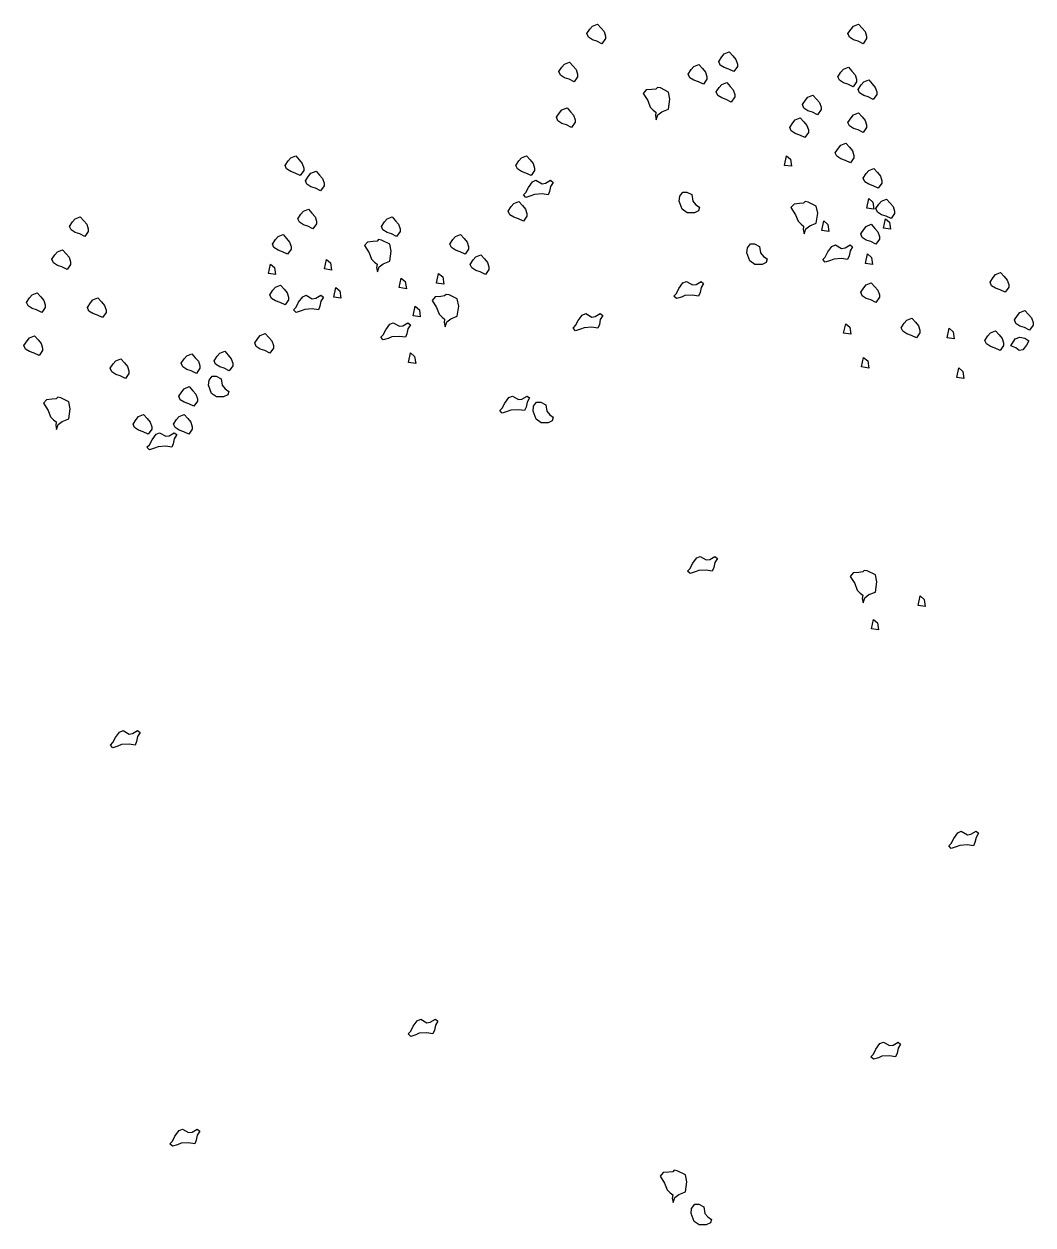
# Model space of a CAD drawing. Header units: millimetres. Extents: x 454 to 24074, y 929 to 15016.
# Drawn here: x 13957 to 14694, y 13270 to 14146 of the extents above; entities that cross this region are included whole.
import ezdxf

# ---------------------------------------------------------------- set-up
doc = ezdxf.new("R2010")
doc.units = ezdxf.units.MM
doc.layers.add('cadblocksdwg.com', color=255, linetype='Continuous')

# ---------------------------------------------------------------- blocks, each defined once
blk = doc.blocks.new('Trees side 02_cad-block.com')
at = {"color": 0}
for points in [[(168.9, 5848.3), (161.7, 5852), (155.2, 5854.1), (149.4, 5857.7), (147.3, 5862.8), (151.6, 5869.3), (155.2, 5873.6), (162.4, 5876.5), (167.5, 5870.7), (171.8, 5865.7), (174, 5859.2), (174, 5855.6)], [(542.4, 5848.3), (535.2, 5852), (528.7, 5854.1), (522.9, 5857.7), (520.7, 5862.8), (525.1, 5869.3), (528.7, 5873.6), (535.9, 5876.5), (541, 5870.7), (545.3, 5865.7), (547.4, 5859.2), (547.4, 5855.6)], [(357.5, 5808.5), (350.3, 5812.1), (343.8, 5814.2), (338, 5817.9), (335.8, 5822.9), (340.1, 5829.4), (343.8, 5833.7), (351, 5836.6), (356, 5830.9), (360.4, 5825.8), (362.5, 5819.3), (362.5, 5815.7)], [(129, 5794), (121.8, 5797.6), (115.3, 5799.8), (109.5, 5803.4), (107.4, 5808.4), (111.7, 5814.9), (115.3, 5819.2), (122.5, 5822.1), (127.6, 5816.4), (131.9, 5811.3), (134.1, 5804.8), (134.1, 5801.2)], [(314, 5790.4), (306.7, 5794), (300.2, 5796.1), (294.5, 5799.7), (292.3, 5804.8), (296.6, 5811.3), (300.2, 5815.6), (307.5, 5818.5), (312.5, 5812.7), (316.9, 5807.7), (319, 5801.2), (319, 5797.6)], [(527.9, 5786.7), (520.7, 5790.3), (514.2, 5792.5), (508.4, 5796.1), (506.2, 5801.2), (510.6, 5807.7), (514.2, 5812), (521.4, 5814.9), (526.4, 5809.1), (530.8, 5804.1), (532.9, 5797.6), (532.9, 5793.9)], [(264, 5779.3), (252.4, 5785.1), (248.1, 5785.8), (245.9, 5783.6), (240.1, 5782.9), (232.2, 5782.2), (227.8, 5777.1), (234.3, 5767), (238, 5757.6), (242.3, 5753.3), (245.9, 5750.4), (245.2, 5745.4), (246.6, 5739.6), (248.8, 5746.8), (254.6, 5751.1), (264, 5754.8), (266.1, 5769.2)], [(353.8, 5765), (346.6, 5768.6), (340.1, 5770.8), (334.4, 5774.4), (332.2, 5779.4), (336.5, 5785.9), (340.1, 5790.2), (347.3, 5793.1), (352.4, 5787.4), (356.7, 5782.3), (358.9, 5775.8), (358.9, 5772.2)], [(556.9, 5768.6), (549.7, 5772.2), (543.2, 5774.4), (537.4, 5778), (535.2, 5783), (539.6, 5789.5), (543.2, 5793.9), (550.4, 5796.8), (555.5, 5791), (559.8, 5785.9), (562, 5779.4), (562, 5775.8)], [(477.1, 5746.9), (469.9, 5750.5), (463.4, 5752.6), (457.6, 5756.2), (455.5, 5761.3), (459.8, 5767.8), (463.4, 5772.1), (470.6, 5775), (475.7, 5769.2), (480, 5764.2), (482.2, 5757.7), (482.2, 5754.1)], [(125.4, 5728.7), (118.2, 5732.3), (111.7, 5734.5), (105.9, 5738.1), (103.8, 5743.2), (108.1, 5749.7), (111.7, 5754), (118.9, 5756.9), (124, 5751.1), (128.3, 5746.1), (130.5, 5739.6), (130.5, 5736)], [(459, 5714.2), (451.8, 5717.8), (445.3, 5720), (439.5, 5723.6), (437.3, 5728.7), (441.7, 5735.2), (445.3, 5739.5), (452.5, 5742.4), (457.6, 5736.6), (461.9, 5731.6), (464.1, 5725.1), (464.1, 5721.5)], [(542.4, 5721.5), (535.2, 5725.1), (528.7, 5727.3), (522.9, 5730.9), (520.7, 5735.9), (525.1, 5742.4), (528.7, 5746.8), (535.9, 5749.6), (541, 5743.9), (545.3, 5738.8), (547.4, 5732.3), (547.4, 5728.7)], [(524.3, 5678), (517, 5681.6), (510.5, 5683.8), (504.8, 5687.4), (502.6, 5692.4), (506.9, 5698.9), (510.5, 5703.3), (517.8, 5706.1), (522.8, 5700.4), (527.2, 5695.3), (529.3, 5688.8), (529.3, 5685.2)], [(-262.6, 5659.9), (-269.8, 5663.5), (-276.3, 5665.6), (-282.1, 5669.3), (-284.2, 5674.3), (-279.9, 5680.8), (-276.3, 5685.1), (-269.1, 5688), (-264, 5682.2), (-259.7, 5677.2), (-257.5, 5670.7), (-257.5, 5667.1)], [(67.4, 5659.9), (60.2, 5663.5), (53.7, 5665.6), (47.9, 5669.3), (45.7, 5674.3), (50.1, 5680.8), (53.7, 5685.1), (60.9, 5688), (66, 5682.2), (70.3, 5677.2), (72.5, 5670.7), (72.5, 5667.1)], [(429.8, 5674.5), (432.7, 5688.2), (438.5, 5683.2), (439.9, 5673.1)], [(-233.6, 5638.1), (-240.8, 5641.7), (-247.3, 5643.9), (-253, 5647.5), (-255.2, 5652.6), (-250.9, 5659.1), (-247.3, 5663.4), (-240, 5666.3), (-235, 5660.5), (-230.7, 5655.5), (-228.5, 5649), (-228.5, 5645.3)], [(564.1, 5641.8), (556.9, 5645.4), (550.4, 5647.5), (544.7, 5651.1), (542.5, 5656.2), (546.8, 5662.7), (550.4, 5667), (557.7, 5669.9), (562.7, 5664.1), (567, 5659.1), (569.2, 5652.6), (569.2, 5649)], [(60.1, 5635.8), (63.7, 5643), (69.5, 5650.9), (74.5, 5653.1), (83.2, 5648.1), (88.2, 5648.8), (95.5, 5653.1), (99.1, 5650.2), (95.5, 5644.5), (94, 5637.2), (91.8, 5632.2), (83.2, 5633.6), (72.3, 5632.9), (67.3, 5630.7), (60.1, 5628.6), (56.5, 5632.2)], [(283.7, 5611.8), (279.3, 5623.4), (280, 5630.6), (284.4, 5636.4), (290.2, 5636.4), (297.4, 5632.8), (298.8, 5623.4), (303.2, 5618.3), (308.2, 5614.7), (306.8, 5609.7), (301, 5606.8), (290.9, 5606.8)], [(56.5, 5594.6), (49.3, 5598.2), (42.8, 5600.4), (37, 5604), (34.9, 5609.1), (39.2, 5615.6), (42.8, 5619.9), (50, 5622.8), (55.1, 5617), (59.4, 5612), (61.6, 5605.5), (61.6, 5601.9)], [(475.3, 5616.3), (463.8, 5622.1), (459.4, 5622.8), (457.3, 5620.6), (451.5, 5619.9), (443.6, 5619.2), (439.2, 5614.1), (445.7, 5604), (449.3, 5594.6), (453.7, 5590.3), (457.3, 5587.4), (456.6, 5582.4), (458, 5576.6), (460.2, 5583.8), (465.9, 5588.2), (475.3, 5591.8), (477.5, 5606.2)], [(547.7, 5613.4), (550.6, 5627.1), (556.4, 5622.1), (557.8, 5612)], [(582.3, 5598.3), (575.1, 5601.9), (568.6, 5604), (562.8, 5607.6), (560.6, 5612.7), (564.9, 5619.2), (568.6, 5623.5), (575.8, 5626.4), (580.8, 5620.6), (585.2, 5615.6), (587.3, 5609.1), (587.3, 5605.5)], [(-570.8, 5572.9), (-578, 5576.5), (-584.5, 5578.7), (-590.3, 5582.3), (-592.4, 5587.3), (-588.1, 5593.8), (-584.5, 5598.2), (-577.3, 5601), (-572.2, 5595.3), (-567.9, 5590.2), (-565.7, 5583.7), (-565.7, 5580.1)], [(-244.4, 5583.8), (-251.6, 5587.4), (-258.1, 5589.5), (-263.9, 5593.1), (-266.1, 5598.2), (-261.8, 5604.7), (-258.1, 5609), (-250.9, 5611.9), (-245.9, 5606.1), (-241.5, 5601.1), (-239.4, 5594.6), (-239.4, 5591)], [(-124.8, 5572.9), (-132, 5576.5), (-138.5, 5578.7), (-144.3, 5582.3), (-146.4, 5587.3), (-142.1, 5593.8), (-138.5, 5598.2), (-131.3, 5601), (-126.2, 5595.3), (-121.9, 5590.2), (-119.7, 5583.7), (-119.7, 5580.1)], [(571.3, 5584.5), (574.2, 5598.2), (580, 5593.2), (581.4, 5583.1)], [(483.4, 5581.3), (486.3, 5595), (492.1, 5589.9), (493.5, 5579.8)], [(560.5, 5562), (553.3, 5565.6), (546.8, 5567.8), (541, 5571.4), (538.9, 5576.4), (543.2, 5582.9), (546.8, 5587.3), (554, 5590.2), (559.1, 5584.4), (563.4, 5579.3), (565.6, 5572.8), (565.6, 5569.2)], [(-280.7, 5547.5), (-287.9, 5551.1), (-294.4, 5553.3), (-300.2, 5556.9), (-302.4, 5562), (-298, 5568.4), (-294.4, 5572.8), (-287.2, 5575.7), (-282.1, 5569.9), (-277.8, 5564.8), (-275.6, 5558.3), (-275.6, 5554.7)], [(-134.6, 5562), (-146.2, 5567.7), (-150.5, 5568.5), (-152.7, 5566.3), (-158.5, 5565.6), (-166.4, 5564.9), (-170.7, 5559.8), (-164.3, 5549.7), (-160.6, 5540.3), (-156.3, 5536), (-152.7, 5533.1), (-153.4, 5528), (-152, 5522.3), (-149.8, 5529.5), (-144, 5533.8), (-134.6, 5537.4), (-132.5, 5551.9)], [(-26.9, 5547.5), (-34.1, 5551.1), (-40.6, 5553.3), (-46.4, 5556.9), (-48.5, 5562), (-44.2, 5568.4), (-40.6, 5572.8), (-33.4, 5575.7), (-28.3, 5569.9), (-24, 5564.8), (-21.8, 5558.3), (-21.8, 5554.7)], [(380.5, 5537.8), (376.2, 5549.3), (376.9, 5556.6), (381.3, 5562.3), (387, 5562.3), (394.2, 5558.7), (395.7, 5549.3), (400, 5544.3), (405.1, 5540.7), (403.6, 5535.6), (397.9, 5532.7), (387.7, 5532.7)], [(-596.1, 5525.8), (-603.4, 5529.4), (-609.9, 5531.5), (-615.6, 5535.2), (-617.8, 5540.2), (-613.5, 5546.7), (-609.9, 5551), (-602.6, 5553.9), (-597.6, 5548.1), (-593.3, 5543.1), (-591.1, 5536.6), (-591.1, 5533)], [(2.1, 5518.5), (-5.1, 5522.1), (-11.6, 5524.3), (-17.4, 5527.9), (-19.5, 5533), (-15.2, 5539.5), (-11.6, 5543.8), (-4.4, 5546.7), (0.7, 5540.9), (5, 5535.8), (7.2, 5529.3), (7.2, 5525.7)], [(488.3, 5543.5), (491.9, 5550.7), (497.7, 5558.7), (502.8, 5560.8), (511.4, 5555.8), (516.5, 5556.5), (523.7, 5560.8), (527.3, 5557.9), (523.7, 5552.2), (522.3, 5545), (520.1, 5539.9), (511.4, 5541.3), (500.6, 5540.6), (495.6, 5538.5), (488.3, 5536.3), (484.7, 5539.9)], [(545.6, 5534.1), (548.5, 5547.8), (554.2, 5542.8), (555.7, 5532.7)], [(-308.2, 5519.7), (-305.3, 5533.4), (-299.5, 5528.4), (-298.1, 5518.3)], [(-228, 5526.4), (-225.1, 5540.1), (-219.3, 5535), (-217.9, 5524.9)], [(-121, 5499.7), (-118.1, 5513.4), (-112.4, 5508.3), (-110.9, 5498.2)], [(-67.6, 5506.3), (-64.7, 5520.1), (-58.9, 5515), (-57.4, 5504.9)], [(745.4, 5493.2), (738.2, 5496.8), (731.7, 5498.9), (725.9, 5502.5), (723.8, 5507.6), (728.1, 5514.1), (731.7, 5518.4), (738.9, 5521.3), (744, 5515.5), (748.3, 5510.5), (750.5, 5504), (750.5, 5500.4)], [(-284.3, 5475), (-291.5, 5478.6), (-298, 5480.8), (-303.8, 5484.4), (-306, 5489.5), (-301.6, 5496), (-298, 5500.3), (-290.8, 5503.2), (-285.8, 5497.4), (-281.4, 5492.4), (-279.3, 5485.9), (-279.3, 5482.2)], [(-214.6, 5486.3), (-211.7, 5500), (-205.9, 5495), (-204.5, 5484.8)], [(275.3, 5491.2), (278.9, 5498.5), (284.7, 5506.4), (289.7, 5508.6), (298.4, 5503.5), (303.4, 5504.2), (310.7, 5508.6), (314.3, 5505.7), (310.7, 5499.9), (309.2, 5492.7), (307, 5487.6), (298.4, 5489.1), (287.6, 5488.3), (282.5, 5486.2), (275.3, 5484), (271.7, 5487.6)], [(560.5, 5478.7), (553.3, 5482.3), (546.8, 5484.4), (541, 5488), (538.9, 5493.1), (543.2, 5499.6), (546.8, 5503.9), (554, 5506.8), (559.1, 5501), (563.4, 5496), (565.6, 5489.5), (565.6, 5485.9)], [(-632.4, 5464.2), (-639.6, 5467.8), (-646.1, 5469.9), (-651.9, 5473.5), (-654.1, 5478.6), (-649.7, 5485.1), (-646.1, 5489.4), (-638.9, 5492.3), (-633.8, 5486.5), (-629.5, 5481.5), (-627.3, 5475), (-627.3, 5471.4)], [(-545.4, 5456.9), (-552.6, 5460.5), (-559.1, 5462.7), (-564.9, 5466.3), (-567, 5471.3), (-562.7, 5477.8), (-559.1, 5482.2), (-551.9, 5485.1), (-546.8, 5479.3), (-542.5, 5474.2), (-540.3, 5467.7), (-540.3, 5464.1)], [(-268.5, 5471.6), (-264.9, 5478.8), (-259.1, 5486.7), (-254.1, 5488.9), (-245.4, 5483.9), (-240.3, 5484.6), (-233.1, 5488.9), (-229.5, 5486), (-233.1, 5480.3), (-234.6, 5473), (-236.7, 5468), (-245.4, 5469.4), (-256.2, 5468.7), (-261.3, 5466.5), (-268.5, 5464.4), (-272.1, 5468)], [(-38, 5483.5), (-49.6, 5489.3), (-53.9, 5490), (-56.1, 5487.8), (-61.8, 5487.1), (-69.8, 5486.4), (-74.1, 5481.3), (-67.6, 5471.2), (-64, 5461.8), (-59.7, 5457.5), (-56.1, 5454.6), (-56.8, 5449.6), (-55.3, 5443.8), (-53.2, 5451), (-47.4, 5455.3), (-38, 5458.9), (-35.8, 5473.4)], [(-101, 5459.6), (-98.1, 5473.3), (-92.3, 5468.2), (-90.9, 5458.1)], [(131.1, 5445.4), (134.8, 5452.6), (140.5, 5460.6), (145.6, 5462.7), (154.2, 5457.7), (159.3, 5458.4), (166.5, 5462.7), (170.1, 5459.8), (166.5, 5454.1), (165.1, 5446.8), (162.9, 5441.8), (154.2, 5443.2), (143.4, 5442.5), (138.4, 5440.3), (131.1, 5438.2), (127.5, 5441.8)], [(780.2, 5439), (773, 5442.6), (766.5, 5444.8), (760.7, 5448.4), (758.6, 5453.5), (762.9, 5460), (766.5, 5464.3), (773.7, 5467.2), (778.8, 5461.4), (783.1, 5456.4), (785.3, 5449.9), (785.3, 5446.3)], [(-144, 5432.3), (-140.4, 5439.5), (-134.6, 5447.5), (-129.6, 5449.6), (-120.9, 5444.6), (-115.9, 5445.3), (-108.6, 5449.6), (-105, 5446.7), (-108.6, 5441), (-110.1, 5433.7), (-112.3, 5428.7), (-120.9, 5430.1), (-131.7, 5429.4), (-136.8, 5427.2), (-144, 5425.1), (-147.6, 5428.7)], [(514.5, 5434.5), (517.4, 5448.2), (523.2, 5443.1), (524.6, 5433)], [(618.5, 5427.9), (611.3, 5431.5), (604.8, 5433.7), (599, 5437.3), (596.9, 5442.3), (601.2, 5448.8), (604.8, 5453.2), (612, 5456.1), (617.1, 5450.3), (621.4, 5445.2), (623.6, 5438.7), (623.6, 5435.1)], [(662.4, 5428), (665.3, 5441.8), (671.1, 5436.7), (672.5, 5426.6)], [(-636, 5402.5), (-643.2, 5406.1), (-649.7, 5408.3), (-655.5, 5411.9), (-657.7, 5417), (-653.4, 5423.5), (-649.7, 5427.8), (-642.5, 5430.7), (-637.5, 5424.9), (-633.1, 5419.9), (-631, 5413.4), (-631, 5409.8)], [(-306.1, 5406.2), (-313.3, 5409.8), (-319.8, 5411.9), (-325.6, 5415.5), (-327.7, 5420.6), (-323.4, 5427.1), (-319.8, 5431.4), (-312.6, 5434.3), (-307.5, 5428.5), (-303.2, 5423.5), (-301, 5417), (-301, 5413.4)], [(738.2, 5409.8), (731, 5413.4), (724.5, 5415.6), (718.7, 5419.2), (716.5, 5424.2), (720.9, 5430.7), (724.5, 5435.1), (731.7, 5437.9), (736.7, 5432.2), (741.1, 5427.1), (743.2, 5420.6), (743.2, 5417)], [(759.9, 5426.7), (766.4, 5428.8), (773.6, 5427.4), (779.4, 5423.8), (775.8, 5417.3), (770.7, 5410.8), (765.7, 5410.1), (760.6, 5413.7), (753.4, 5416.6)], [(-364.1, 5380.8), (-371.3, 5384.4), (-377.8, 5386.6), (-383.6, 5390.2), (-385.7, 5395.2), (-381.4, 5401.7), (-377.8, 5406.1), (-370.6, 5408.9), (-365.5, 5403.2), (-361.2, 5398.1), (-359, 5391.6), (-359, 5388)], [(-512.7, 5369.9), (-520, 5373.5), (-526.5, 5375.7), (-532.2, 5379.3), (-534.4, 5384.4), (-530.1, 5390.9), (-526.5, 5395.2), (-519.2, 5398.1), (-514.2, 5392.3), (-509.9, 5387.2), (-507.7, 5380.7), (-507.7, 5377.1)], [(-411.2, 5377.2), (-418.4, 5380.8), (-424.9, 5382.9), (-430.7, 5386.6), (-432.9, 5391.6), (-428.6, 5398.1), (-424.9, 5402.4), (-417.7, 5405.3), (-412.7, 5399.5), (-408.3, 5394.5), (-406.2, 5388), (-406.2, 5384.4)], [(-107.7, 5392.7), (-104.8, 5406.5), (-99, 5401.4), (-97.5, 5391.3)], [(540.2, 5386.3), (543.1, 5400), (548.9, 5394.9), (550.3, 5384.8)], [(-389.5, 5348.6), (-393.8, 5360.2), (-393.1, 5367.4), (-388.8, 5373.2), (-383, 5373.2), (-375.8, 5369.5), (-374.3, 5360.2), (-370, 5355.1), (-364.9, 5351.5), (-366.4, 5346.4), (-372.2, 5343.6), (-382.3, 5343.6)], [(676.4, 5371.3), (679.2, 5385), (685, 5379.9), (686.5, 5369.8)], [(-414.8, 5330.1), (-422.1, 5333.7), (-428.6, 5335.8), (-434.3, 5339.4), (-436.5, 5344.5), (-432.2, 5351), (-428.6, 5355.3), (-421.3, 5358.2), (-416.3, 5352.4), (-412, 5347.4), (-409.8, 5340.9), (-409.8, 5337.3)], [(-593.6, 5336.6), (-605.2, 5342.4), (-609.5, 5343.1), (-611.7, 5340.9), (-617.5, 5340.2), (-625.4, 5339.5), (-629.7, 5334.4), (-623.2, 5324.3), (-619.6, 5315), (-615.3, 5310.6), (-611.7, 5307.7), (-612.4, 5302.7), (-611, 5296.9), (-608.8, 5304.1), (-603, 5308.5), (-593.6, 5312.1), (-591.5, 5326.5)], [(26.3, 5327.5), (29.9, 5334.7), (35.7, 5342.7), (40.8, 5344.8), (49.4, 5339.8), (54.5, 5340.5), (61.7, 5344.8), (65.3, 5342), (61.7, 5336.2), (60.3, 5329), (58.1, 5323.9), (49.4, 5325.3), (38.6, 5324.6), (33.5, 5322.5), (26.3, 5320.3), (22.7, 5323.9)], [(74.7, 5311.5), (70.3, 5323), (71.1, 5330.3), (75.4, 5336), (81.2, 5336), (88.4, 5332.4), (89.8, 5323), (94.2, 5318), (99.2, 5314.4), (97.8, 5309.3), (92, 5306.4), (81.9, 5306.4)], [(-480.1, 5290.2), (-487.3, 5293.8), (-493.8, 5296), (-499.6, 5299.6), (-501.8, 5304.6), (-497.4, 5311.1), (-493.8, 5315.4), (-486.6, 5318.3), (-481.6, 5312.6), (-477.2, 5307.5), (-475.1, 5301), (-475.1, 5297.4)], [(-422.1, 5290.2), (-429.3, 5293.8), (-435.8, 5296), (-441.6, 5299.6), (-443.8, 5304.6), (-439.4, 5311.1), (-435.8, 5315.4), (-428.6, 5318.3), (-423.5, 5312.6), (-419.2, 5307.5), (-417, 5301), (-417, 5297.4)], [(-478.2, 5275.1), (-474.5, 5282.3), (-468.8, 5290.3), (-463.7, 5292.4), (-455, 5287.4), (-450, 5288.1), (-442.8, 5292.4), (-439.2, 5289.6), (-442.8, 5283.8), (-444.2, 5276.6), (-446.4, 5271.5), (-455, 5273), (-465.9, 5272.2), (-470.9, 5270.1), (-478.2, 5267.9), (-481.8, 5271.5)], [(294.9, 5098.3), (298.5, 5105.5), (304.3, 5113.5), (309.4, 5115.6), (318, 5110.6), (323.1, 5111.3), (330.3, 5115.6), (333.9, 5112.7), (330.3, 5107), (328.9, 5099.7), (326.7, 5094.7), (318, 5096.1), (307.2, 5095.4), (302.2, 5093.3), (294.9, 5091.1), (291.3, 5094.7)], [(559.9, 5089.1), (548.3, 5094.9), (544, 5095.6), (541.8, 5093.4), (536, 5092.7), (528.1, 5092), (523.8, 5086.9), (530.3, 5076.8), (533.9, 5067.4), (538.2, 5063.1), (541.8, 5060.2), (541.1, 5055.2), (542.5, 5049.4), (544.7, 5056.6), (550.5, 5061), (559.9, 5064.6), (562, 5079)], [(620.9, 5045.3), (623.8, 5059), (629.6, 5054), (631.1, 5043.9)], [(554.1, 5011.9), (557, 5025.6), (562.8, 5020.6), (564.2, 5010.4)], [(-530.6, 4849.4), (-527, 4856.7), (-521.2, 4864.6), (-516.1, 4866.8), (-507.5, 4861.7), (-502.4, 4862.4), (-495.2, 4866.8), (-491.6, 4863.9), (-495.2, 4858.1), (-496.6, 4850.9), (-498.8, 4845.8), (-507.5, 4847.3), (-518.3, 4846.6), (-523.3, 4844.4), (-530.6, 4842.2), (-534.2, 4845.8)], [(668.4, 4705.4), (672, 4712.6), (677.8, 4720.5), (682.8, 4722.7), (691.5, 4717.6), (696.5, 4718.4), (703.8, 4722.7), (707.4, 4719.8), (703.8, 4714), (702.3, 4706.8), (700.1, 4701.8), (691.5, 4703.2), (680.6, 4702.5), (675.6, 4700.3), (668.4, 4698.2), (664.8, 4701.8)], [(-104.7, 4436.9), (-101.1, 4444.1), (-95.3, 4452), (-90.3, 4454.2), (-81.6, 4449.1), (-76.6, 4449.9), (-69.3, 4454.2), (-65.7, 4451.3), (-69.3, 4445.5), (-70.8, 4438.3), (-72.9, 4433.3), (-81.6, 4434.7), (-92.4, 4434), (-97.5, 4431.8), (-104.7, 4429.6), (-108.3, 4433.3)], [(557, 4404.1), (560.6, 4411.3), (566.4, 4419.3), (571.4, 4421.4), (580.1, 4416.4), (585.2, 4417.1), (592.4, 4421.4), (596, 4418.6), (592.4, 4412.8), (590.9, 4405.6), (588.8, 4400.5), (580.1, 4402), (569.3, 4401.2), (564.2, 4399.1), (557, 4396.9), (553.4, 4400.5)], [(-445.4, 4279.7), (-441.8, 4286.9), (-436, 4294.9), (-431, 4297), (-422.3, 4292), (-417.2, 4292.7), (-410, 4297), (-406.4, 4294.1), (-410, 4288.4), (-411.5, 4281.1), (-413.6, 4276.1), (-422.3, 4277.5), (-433.1, 4276.8), (-438.2, 4274.6), (-445.4, 4272.5), (-449, 4276.1)], [(288.1, 4231.9), (276.6, 4237.6), (272.2, 4238.4), (270.1, 4236.2), (264.3, 4235.5), (256.3, 4234.8), (252, 4229.7), (258.5, 4219.6), (262.1, 4210.2), (266.4, 4205.9), (270.1, 4203), (269.3, 4197.9), (270.8, 4192.2), (272.9, 4199.4), (278.7, 4203.7), (288.1, 4207.3), (290.3, 4221.8)], [(300.8, 4165.1), (296.4, 4176.6), (297.1, 4183.8), (301.5, 4189.6), (307.3, 4189.6), (314.5, 4186), (315.9, 4176.6), (320.2, 4171.6), (325.3, 4168), (323.9, 4162.9), (318.1, 4160), (308, 4160)]]:
    blk.add_lwpolyline(points, close=True, dxfattribs=at)

msp = doc.modelspace()

# ---------------------------------------------------------------- block references
at = {"layer": 'cadblocksdwg.com', "xscale": 0.5103099452236204, "yscale": 0.5103099452236204, "zscale": 0.5103099452236204}
msp.add_blockref('Trees side 02_cad-block.com', (14292.81, 11147.14), dxfattribs=at)

doc.saveas('drawing.dxf')
